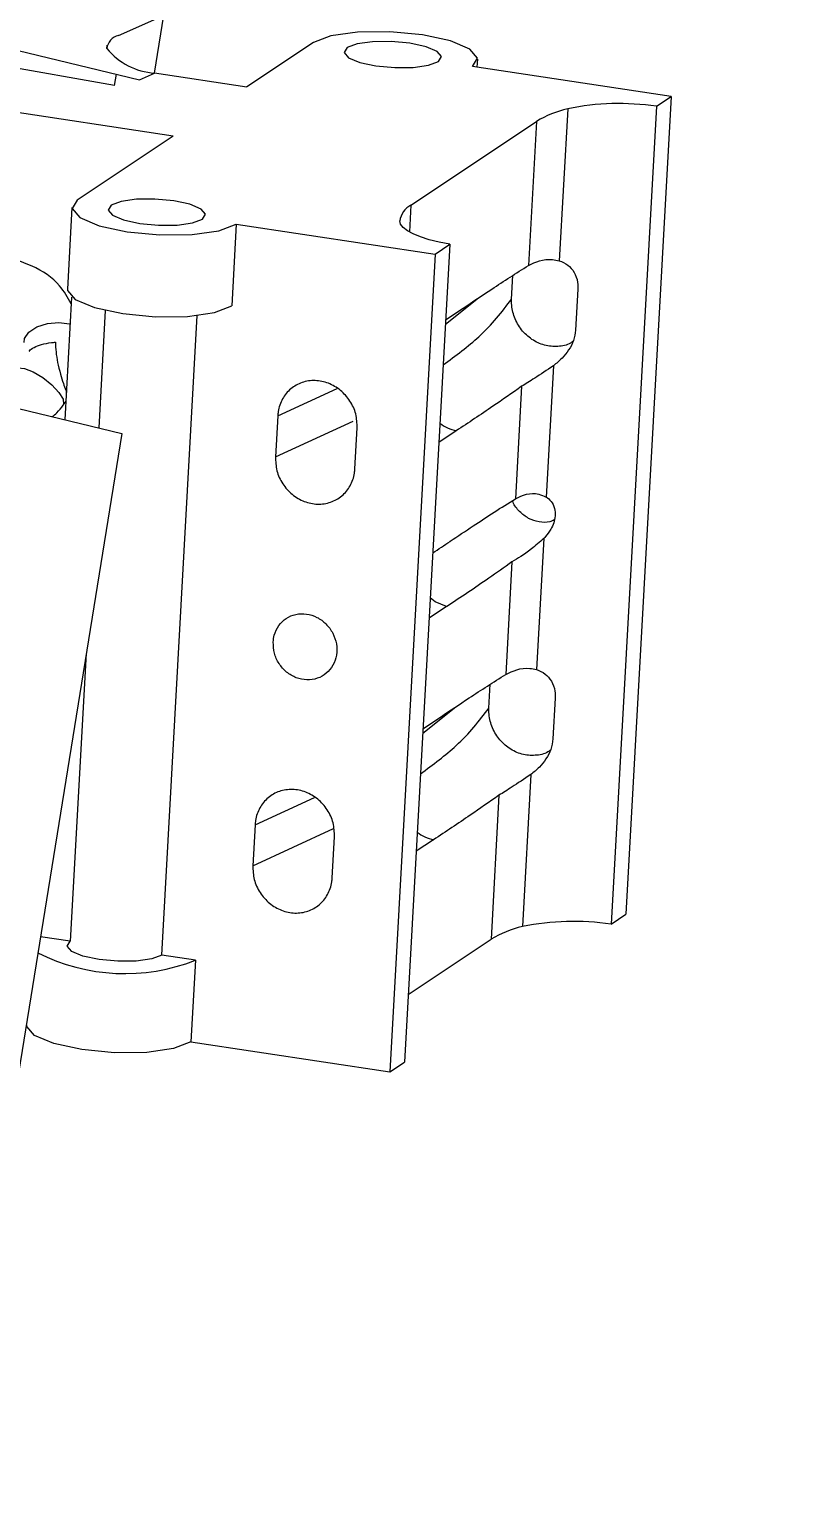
# Model space of a CAD drawing. Header units: millimetres. Extents: x 0 to 1189, y 0 to 841.
# Drawn here: x 629.01 to 632.59, y 554.09 to 560.97 of the extents above; entities that cross this region are included whole.
import ezdxf

# ---------------------------------------------------------------- set-up
doc = ezdxf.new("R2010")
doc.units = ezdxf.units.MM
doc.layers.get('0').update_dxf_attribs({"lineweight": 18})
doc.layers.add('尺寸线层', color=3, linetype='Continuous', lineweight=18)
doc.dimstyles.new('ISO-25', dxfattribs={"dimtxt": 2.5, "dimasz": 2.5, "dimexe": 1.25, "dimexo": 0.625, "dimtad": 1, "dimtxsty": 'Standard', "dimcen": 2.5, "dimdle": 5, "dimadec": 0, "dimazin": 0, "dimtfac": 1, "dimtmove": 0, "dimatfit": 3, "dimfxl": 1, "dimarcsym": 0})

# ---------------------------------------------------------------- blocks, each defined once
blk = doc.blocks.new('*X16')
at = {"layer": '尺寸线层', "linetype": 'Continuous'}
for points in [[(668.6687, 617.1299), (668.6299, 612.9938), (667.2905, 613.2299)], [(655.1602, 540.5189), (656.5383, 544.4188), (655.199, 544.6549)]]:
    blk.add_hatch(color=0, dxfattribs=at).paths.add_polyline_path(points, flags=0)
at = {"layer": '尺寸线层', "color": 0, "linetype": 'Continuous'}
for p, q in [((666.5541, 617.5027), (670.6383, 616.7826)), ((668.6687, 617.1299), (655.1602, 540.5189)), ((625.2283, 545.7966), (657.1298, 540.1716))]:
    blk.add_line(p, q, dxfattribs=at)
at = {"layer": '尺寸线层', "color": 0, "insert": (658.4206, 579.4404), "char_height": 3.5, "width": 28.938547, "attachment_point": 5, "rotation": 80.00005}
blk.add_mtext('388,96', dxfattribs=at)

msp = doc.modelspace()

# ---------------------------------------------------------------- linework, layer by layer
at = {"color": 7, "linetype": 'Continuous', "lineweight": 15}
for p, q in [((629.4329, 560.9389), (630.0292, 561.2038)), ((629.603, 560.7614), (629.6472, 561.0341)), ((628.6102, 560.9529), (629.5321, 560.7298)), ((629.3776, 560.8774), (629.3802, 560.8936)), ((630.3509, 560.9054), (630.0381, 560.6968)), ((629.4146, 560.7035), (628.4323, 560.8767)), ((631.1227, 560.7892), (631.1248, 560.8269)), ((629.4146, 560.7035), (629.4238, 560.756)), ((629.5321, 560.7298), (629.603, 560.7614)), ((629.6032, 560.7623), (630.0381, 560.6968)), ((632.036, 560.6517), (631.0998, 560.7927)), ((629.6906, 560.4649), (628.0056, 560.7186)), ((632.036, 560.6517), (631.8225, 556.8018)), ((631.9665, 560.6054), (632.036, 560.6517)), ((631.5487, 560.5938), (631.509, 559.8785)), ((631.9665, 560.6054), (631.753, 556.7554)), ((630.8101, 560.1401), (631.4009, 560.5342)), ((631.4009, 560.5342), (631.3633, 559.8562)), ((629.6906, 560.4649), (629.2388, 560.1635)), ((629.2139, 560.1293), (629.1926, 559.7443)), ((629.9878, 560.0508), (629.9664, 559.6658)), ((629.9878, 560.0508), (630.9239, 559.9098)), ((630.9934, 559.9562), (630.7799, 556.1062)), ((630.9239, 559.9098), (630.9934, 559.9562)), ((630.9239, 559.9098), (630.7104, 556.0599)), ((631.2845, 559.6973), (631.2907, 559.8094)), ((631.5966, 559.7445), (631.586, 559.552)), ((629.1815, 559.1298), (629.2136, 559.7075)), ((629.3706, 559.6449), (629.3399, 559.0915)), ((630.9737, 559.6001), (631.0559, 559.6553)), ((629.6365, 556.6098), (629.8035, 559.6209)), ((631.4816, 559.3841), (631.4473, 558.7661)), ((628.5478, 559.2832), (629.4485, 559.0652)), ((631.3317, 559.2873), (631.3024, 558.7578)), ((629.1722, 559.1988), (629.1864, 559.2178)), ((630.1829, 559.1479), (630.1723, 558.9554)), ((629.4485, 559.0652), (628.8259, 555.2174)), ((630.5464, 558.8991), (630.5571, 559.0916)), ((631.0239, 559.0778), (630.9417, 559.0232)), ((631.4365, 558.5716), (631.4022, 557.9535)), ((631.2859, 558.4607), (631.2565, 557.9312)), ((630.978, 558.2501), (630.8958, 558.1954)), ((629.281, 558.03), (629.2058, 556.6746)), ((631.1778, 557.7723), (631.184, 557.8844)), ((631.4899, 557.8195), (631.4792, 557.627)), ((630.8669, 557.6751), (630.9492, 557.7303)), ((631.3748, 557.4592), (631.3352, 556.7439)), ((631.225, 557.3623), (631.1874, 556.6843)), ((630.0762, 557.2229), (630.0655, 557.0305)), ((630.4396, 556.9741), (630.4503, 557.1666)), ((630.9172, 557.1528), (630.8349, 557.0982)), ((631.753, 556.7554), (631.8225, 556.8018)), ((629.2058, 556.6746), (629.0651, 556.6958)), ((630.7975, 556.4242), (631.1874, 556.6843)), ((629.7956, 556.5858), (629.6365, 556.6098)), ((629.7956, 556.5858), (629.7743, 556.2008)), ((629.7743, 556.2008), (630.7104, 556.0599)), ((630.7104, 556.0599), (630.7799, 556.1062))]:
    msp.add_line(p, q, dxfattribs=at)
at = {"color": 8, "linetype": 'Continuous', "lineweight": 15}
for p, q in [((630.8101, 560.1401), (630.8031, 560.0139)), ((630.9726, 559.5802), (631.1279, 559.7032)), ((630.1829, 559.1479), (630.4633, 559.2769)), ((630.1723, 558.9554), (630.5383, 559.1237)), ((630.8658, 557.6552), (631.0212, 557.7782)), ((630.0762, 557.2229), (630.3565, 557.3519)), ((630.0655, 557.0305), (630.4461, 557.2055))]:
    msp.add_line(p, q, dxfattribs=at)
at = {"color": 7, "linetype": 'Continuous', "lineweight": 15}
for points in [[(631.0998, 560.7927), (631.1245, 560.8324), (631.0884, 560.8747), (630.9971, 560.9131), (630.8644, 560.9418), (630.7105, 560.9563), (630.5589, 560.9545), (630.4326, 560.9366), (630.3509, 560.9054)], [(630.8053, 560.9024), (630.7168, 560.9107), (630.6296, 560.9097), (630.557, 560.8994), (630.5101, 560.8815), (630.4959, 560.8586), (630.5166, 560.8343), (630.5691, 560.8122), (630.6454, 560.7957), (630.7339, 560.7874), (630.8211, 560.7884), (630.8937, 560.7987), (630.9407, 560.8166), (630.9549, 560.8395), (630.9341, 560.8638), (630.8816, 560.8859), (630.8053, 560.9024)], [(629.2388, 560.1635), (629.2142, 560.1238), (629.2502, 560.0814), (629.3416, 560.043), (629.4743, 560.0144), (629.6282, 559.9999), (629.7798, 560.0017), (629.9061, 560.0196), (629.9878, 560.0508)], [(629.5334, 560.0538), (629.6219, 560.0455), (629.709, 560.0465), (629.7816, 560.0568), (629.8286, 560.0747), (629.8428, 560.0976), (629.8221, 560.1219), (629.7696, 560.144), (629.6932, 560.1605), (629.6048, 560.1688), (629.5176, 560.1678), (629.445, 560.1575), (629.398, 560.1396), (629.3838, 560.1167), (629.4045, 560.0924), (629.4571, 560.0703), (629.5334, 560.0538)], [(630.9934, 559.9562), (630.9427, 559.9661), (630.8965, 559.9776), (630.8557, 559.9906), (630.8212, 560.0046), (630.7936, 560.0195), (630.7736, 560.035), (630.7615, 560.0506), (630.7577, 560.0661)], [(629.1926, 559.7443), (629.1928, 559.7388), (629.2289, 559.6964), (629.3202, 559.6581), (629.4529, 559.6294), (629.6068, 559.6149), (629.7584, 559.6167), (629.8847, 559.6346), (629.9664, 559.6658)], [(629.6365, 556.6098), (629.5895, 556.5918), (629.5169, 556.5816), (629.4297, 556.5805), (629.3412, 556.5889), (629.2649, 556.6053), (629.2124, 556.6274), (629.1916, 556.6517), (629.2058, 556.6746)], [(629.7743, 556.2008), (629.6926, 556.1696), (629.5663, 556.1518), (629.4147, 556.1499), (629.2608, 556.1645), (629.1281, 556.1931), (629.0367, 556.2315), (629.0006, 556.2738), (629.0004, 556.2793)]]:
    msp.add_lwpolyline(points, dxfattribs=at)
at = {"color": 8, "linetype": 'Continuous', "lineweight": 15}
for points in [[(628.9881, 559.4939), (628.9901, 559.513), (629.0102, 559.5425), (629.0481, 559.5671), (629.098, 559.5832), (629.1523, 559.5882), (629.2028, 559.5815), (629.2065, 559.5804)], [(628.9485, 559.3673), (628.9607, 559.3739), (628.9906, 559.3713), (629.0311, 559.3552), (629.076, 559.3281), (629.1185, 559.2941), (629.1521, 559.2584), (629.1718, 559.2265), (629.1744, 559.2031), (629.1722, 559.1988)], [(630.978, 558.2501), (630.925, 558.2721), (630.9011, 558.2915)]]:
    msp.add_lwpolyline(points, dxfattribs=at)
at = {"color": 7, "linetype": 'Continuous', "lineweight": 15}
for centre, radius, start, end in [((629.4509, 560.867), 0.074, 104.0321, 171.94437), ((629.6267, 561.0844), 0.3239, 219.71722, 265.80964), ((631.7902, 559.4192), 1.1992, 81.54588, 101.6183), ((631.6607, 560.103), 0.5034, 102.85675, 121.07079), ((630.855, 560.0527), 0.0982, 117.18227, 172.16713), ((631.5766, 555.5691), 1.1994, 81.54587, 101.61499), ((631.4475, 556.2523), 0.5042, 102.87086, 121.05668), ((629.4624, 557.4337), 0.911, 243.28549, 291.45474)]:
    msp.add_arc(centre, radius, start, end, dxfattribs=at)
at = {"color": 8, "linetype": 'Continuous', "lineweight": 15}
for centre, radius, start, end in [((631.0606, 559.2584), 0.1843, 231.80748, 258.50545), ((630.9537, 557.3331), 0.1839, 231.77386, 258.5245)]:
    msp.add_arc(centre, radius, start, end, dxfattribs=at)
at = {"color": 7, "linetype": 'Continuous', "lineweight": 15}
for points, knots in [([(629.2096, 559.6757), (629.1934, 559.7051), (629.1516, 559.7808), (629.0284, 559.861), (628.8664, 559.9074), (628.6867, 559.8989), (628.5174, 559.8326), (628.4012, 559.7558), (628.3649, 559.6962), (628.3593, 559.6871)], [0, 0, 0, 0, 0.105766, 0.272631, 0.441197, 0.613906, 0.790226, 0.969125, 1.001419, 1.001419, 1.001419, 1.001419]), ([(631.0559, 559.6553), (631.101, 559.6854), (631.2035, 559.7542), (631.3059, 559.8195), (631.3633, 559.8562)], [0, 0, 0, 0, 0.1612052, 0.3671832, 0.3671832, 0.3671832, 0.3671832]), ([(631.3633, 559.8562), (631.3977, 559.8727), (631.4397, 559.8929), (631.4984, 559.8807), (631.509, 559.8785)], [0, 0, 0, 0, 0.1235171, 0.1509295, 0.1509295, 0.1509295, 0.1509295]), ([(631.509, 559.8785), (631.5228, 559.873), (631.5481, 559.863), (631.5805, 559.826), (631.5964, 559.7843), (631.5966, 559.7554), (631.5966, 559.7445)], [0, 0, 0, 0, 0.054529, 0.099849, 0.1453684, 0.1728002, 0.1728002, 0.1728002, 0.1728002]), ([(631.5741, 559.4998), (631.5702, 559.4967), (631.5501, 559.481), (631.5024, 559.4723), (631.439, 559.4773), (631.3783, 559.5054), (631.3284, 559.5515), (631.2948, 559.611), (631.2837, 559.6621), (631.2844, 559.6905), (631.2845, 559.6973)], [0, 0, 0, 0, 0.0160981, 0.0812145, 0.1463348, 0.2114472, 0.276565, 0.3416835, 0.4067933, 0.4272006, 0.4272006, 0.4272006, 0.4272006]), ([(631.586, 559.552), (631.5836, 559.5356), (631.5788, 559.5027), (631.5541, 559.4568), (631.5198, 559.4154), (631.4951, 559.3952), (631.4816, 559.3841)], [0, 0, 0, 0, 0.047926, 0.0958043, 0.1446604, 0.2037852, 0.2037852, 0.2037852, 0.2037852]), ([(629.0126, 559.4518), (629.0129, 559.4524), (629.0159, 559.4599), (629.0351, 559.4714), (629.0699, 559.4852), (629.1066, 559.492), (629.1298, 559.4947), (629.1359, 559.4953), (629.1363, 559.4953)], [0, 0, 0, 0, 0.0031982, 0.0383615, 0.0765933, 0.1194203, 0.1336137, 0.1344907, 0.1344907, 0.1344907, 0.1344907]), ([(629.1363, 559.4953), (629.1363, 559.495), (629.1359, 559.4653), (629.1413, 559.4157), (629.1583, 559.3478), (629.1723, 559.303), (629.1829, 559.2724), (629.1872, 559.2617), (629.1886, 559.2581)], [0, 0, 0, 0, 0.000998, 0.0956702, 0.1477512, 0.1905524, 0.2260742, 0.2442399, 0.2442399, 0.2442399, 0.2442399]), ([(631.4816, 559.3841), (631.4504, 559.3634), (631.3896, 559.3232), (631.3507, 559.299), (631.3317, 559.2873)], [0, 0, 0, 0, 0.0916699, 0.1784312, 0.1784312, 0.1784312, 0.1784312]), ([(630.5571, 559.0916), (630.5562, 559.1136), (630.5545, 559.1575), (630.5254, 559.22), (630.4802, 559.271), (630.4223, 559.3049), (630.3586, 559.3179), (630.2962, 559.3087), (630.2421, 559.2781), (630.2025, 559.2297), (630.186, 559.1828), (630.1835, 559.1546), (630.1829, 559.1479)], [0, 0, 0, 0, 0.064387, 0.128769, 0.1931155, 0.2574051, 0.3216422, 0.3858644, 0.4501034, 0.5143936, 0.5787236, 0.5988991, 0.5988991, 0.5988991, 0.5988991]), ([(631.3317, 559.2873), (631.2865, 559.2557), (631.1838, 559.1838), (631.0813, 559.1159), (631.0239, 559.0778)], [0, 0, 0, 0, 0.1638486, 0.3723592, 0.3723592, 0.3723592, 0.3723592]), ([(629.1203, 559.1446), (629.1281, 559.1505), (629.1484, 559.166), (629.1631, 559.1863), (629.1722, 559.1988)], [0, 0, 0, 0, 0.02877161, 0.0753916, 0.0753916, 0.0753916, 0.0753916]), ([(630.1723, 558.9554), (630.1731, 558.9335), (630.1749, 558.8895), (630.204, 558.827), (630.2491, 558.776), (630.307, 558.7421), (630.3707, 558.7291), (630.4331, 558.7383), (630.4873, 558.7689), (630.5268, 558.8173), (630.5433, 558.8642), (630.5458, 558.8924), (630.5464, 558.8991)], [0, 0, 0, 0, 0.0643642, 0.1287311, 0.193086, 0.2573861, 0.3216401, 0.3858608, 0.4500935, 0.5143628, 0.578684, 0.5988843, 0.5988843, 0.5988843, 0.5988843]), ([(630.9951, 558.558), (631.0311, 558.582), (631.1004, 558.6282), (631.2029, 558.6962), (631.2692, 558.7373), (631.3024, 558.7578)], [0, 0, 0, 0, 0.1287387, 0.2476397, 0.3665502, 0.3665502, 0.3665502, 0.3665502]), ([(631.3024, 558.7578), (631.3363, 558.7743), (631.3794, 558.7952), (631.4355, 558.7712), (631.4473, 558.7661)], [0, 0, 0, 0, 0.1195301, 0.1515442, 0.1515442, 0.1515442, 0.1515442]), ([(631.4473, 558.7661), (631.4553, 558.7602), (631.4714, 558.7482), (631.4878, 558.7158), (631.4912, 558.6788), (631.4839, 558.6441), (631.4681, 558.61), (631.4505, 558.5866), (631.4391, 558.5744), (631.4365, 558.5716)], [0, 0, 0, 0, 0.0396314, 0.0795947, 0.1137081, 0.1431417, 0.1725322, 0.2123112, 0.2236921, 0.2236921, 0.2236921, 0.2236921]), ([(631.4855, 558.6583), (631.4784, 558.6551), (631.4563, 558.6451), (631.4132, 558.6468), (631.3632, 558.6629), (631.3214, 558.6963), (631.2962, 558.7261), (631.2906, 558.7443), (631.2903, 558.7455)], [0, 0, 0, 0, 0.0249667, 0.0770463, 0.1291201, 0.1811998, 0.2332791, 0.236979, 0.236979, 0.236979, 0.236979]), ([(630.9128, 558.5027), (630.9399, 558.521), (630.9673, 558.5395), (630.9948, 558.5578), (630.9951, 558.558)], [0, 0, 0, 0, 0.09821999, 0.09916438, 0.09916438, 0.09916438, 0.09916438]), ([(631.4365, 558.5716), (631.4162, 558.554), (631.3554, 558.5012), (631.3137, 558.4769), (631.2859, 558.4607)], [0, 0, 0, 0, 0.0626708, 0.1874789, 0.1874789, 0.1874789, 0.1874789]), ([(631.2859, 558.4607), (631.2497, 558.4349), (631.1471, 558.362), (631.0447, 558.2938), (630.9783, 558.2502), (630.978, 558.2501)], [0, 0, 0, 0, 0.1314574, 0.3721079, 0.3730332, 0.3730332, 0.3730332, 0.3730332]), ([(630.1617, 558.0835), (630.1624, 558.066), (630.1638, 558.0308), (630.187, 557.9808), (630.2231, 557.9401), (630.2695, 557.9129), (630.3204, 557.9025), (630.3704, 557.9099), (630.4136, 557.9343), (630.4454, 557.973), (630.4621, 558.0217), (630.4618, 558.0748), (630.4444, 558.1264), (630.4121, 558.1705), (630.3684, 558.2024), (630.3183, 558.2182), (630.2674, 558.2164), (630.2215, 558.197), (630.1858, 558.1624), (630.1662, 558.1221), (630.1629, 558.0943), (630.1617, 558.0835)], [0, 0, 0, 0, 0.0514987, 0.1029963, 0.1544847, 0.2059304, 0.2573386, 0.3087227, 0.3601068, 0.4115219, 0.4629907, 0.5145073, 0.5660294, 0.6175226, 0.6689729, 0.7203791, 0.7717612, 0.8231484, 0.8745693, 0.9260224, 0.9582605, 0.9582605, 0.9582605, 0.9582605]), ([(630.9492, 557.7303), (630.9942, 557.7605), (631.0968, 557.8292), (631.1991, 557.8945), (631.2565, 557.9312)], [0, 0, 0, 0, 0.1612057, 0.3671832, 0.3671832, 0.3671832, 0.3671832]), ([(631.2565, 557.9312), (631.2909, 557.9477), (631.3329, 557.9679), (631.3916, 557.9558), (631.4022, 557.9535)], [0, 0, 0, 0, 0.1235172, 0.1509296, 0.1509296, 0.1509296, 0.1509296]), ([(631.4022, 557.9535), (631.416, 557.9481), (631.4413, 557.938), (631.4737, 557.901), (631.4896, 557.8593), (631.4898, 557.8304), (631.4899, 557.8195)], [0, 0, 0, 0, 0.0545289, 0.099849, 0.1453603, 0.1728008, 0.1728008, 0.1728008, 0.1728008]), ([(631.4674, 557.5748), (631.4634, 557.5717), (631.4433, 557.5561), (631.3956, 557.5473), (631.3323, 557.5523), (631.2716, 557.5804), (631.2217, 557.6266), (631.188, 557.686), (631.1769, 557.7371), (631.1776, 557.7655), (631.1778, 557.7723)], [0, 0, 0, 0, 0.0160925, 0.0812113, 0.1463312, 0.2114432, 0.2765605, 0.3416786, 0.4067881, 0.4271956, 0.4271956, 0.4271956, 0.4271956]), ([(631.4792, 557.627), (631.4768, 557.6106), (631.472, 557.5777), (631.4474, 557.5318), (631.4131, 557.4904), (631.3884, 557.4702), (631.3748, 557.4592)], [0, 0, 0, 0, 0.0479261, 0.0958044, 0.144661, 0.2037852, 0.2037852, 0.2037852, 0.2037852]), ([(631.3748, 557.4592), (631.3436, 557.4385), (631.2828, 557.3982), (631.2439, 557.3741), (631.225, 557.3623)], [0, 0, 0, 0, 0.0916699, 0.1784312, 0.1784312, 0.1784312, 0.1784312]), ([(630.4503, 557.1666), (630.4494, 557.1886), (630.4477, 557.2325), (630.4186, 557.2951), (630.3735, 557.346), (630.3156, 557.3799), (630.2519, 557.393), (630.1895, 557.3837), (630.1353, 557.3531), (630.0958, 557.3048), (630.0792, 557.2578), (630.0768, 557.2297), (630.0762, 557.2229)], [0, 0, 0, 0, 0.064387, 0.128769, 0.1931156, 0.2574108, 0.3216458, 0.3858674, 0.450107, 0.5143972, 0.5787273, 0.5989028, 0.5989028, 0.5989028, 0.5989028]), ([(631.225, 557.3623), (631.1798, 557.3307), (631.0771, 557.2589), (630.9746, 557.1909), (630.9172, 557.1528)], [0, 0, 0, 0, 0.1638483, 0.3723592, 0.3723592, 0.3723592, 0.3723592]), ([(630.0655, 557.0305), (630.0664, 557.0085), (630.0681, 556.9645), (630.0972, 556.902), (630.1423, 556.8511), (630.2003, 556.8171), (630.264, 556.8041), (630.3264, 556.8134), (630.3805, 556.8439), (630.42, 556.8923), (630.4366, 556.9392), (630.439, 556.9674), (630.4396, 556.9741)], [0, 0, 0, 0, 0.0643754, 0.1287423, 0.1930972, 0.2573973, 0.3216514, 0.3858742, 0.4501013, 0.5143706, 0.5787025, 0.5988915, 0.5988915, 0.5988915, 0.5988915])]:
    msp.add_open_spline(points, degree=3, knots=knots, dxfattribs=at)
at = {"color": 8, "linetype": 'Continuous', "lineweight": 15}
for points, knots in [([(630.9619, 559.3877), (631.0214, 559.4316), (631.1564, 559.5314), (631.2385, 559.6378), (631.2845, 559.6973)], [0, 0, 0, 0, 0.197917, 0.4493128, 0.4493128, 0.4493128, 0.4493128]), ([(630.8551, 557.4627), (630.9146, 557.5066), (631.0496, 557.6065), (631.1318, 557.7128), (631.1778, 557.7723)], [0, 0, 0, 0, 0.1979172, 0.4493128, 0.4493128, 0.4493128, 0.4493128])]:
    msp.add_open_spline(points, degree=3, knots=knots, dxfattribs=at)

# ---------------------------------------------------------------- dimensions: what is measured, and where the dimension line sits
at = {"layer": '尺寸线层'}
dim = msp.add_linear_dim(base=(655.1602, 540.5189), p1=(666.5541, 617.5027), p2=(625.2283, 545.7966), angle=80.00005, dimstyle='ISO-25', override={"dimtxt": 3.5, "dimasz": 4.08, "dimexe": 2, "dimexo": 0, "dimgap": 1.524, "dimlfac": 5, "dimzin": 0, "dimsah": 1, "dimdle": 8.16, "dimadec": 2, "dimtfill": 1, "dimtolj": 1, "dimtzin": 8}, dxfattribs=at)
dim.commit()
dim.dimension.update_dxf_attribs({"geometry": '*X16', "text_midpoint": (658.4206, 579.4404)})

doc.saveas('drawing.dxf')
